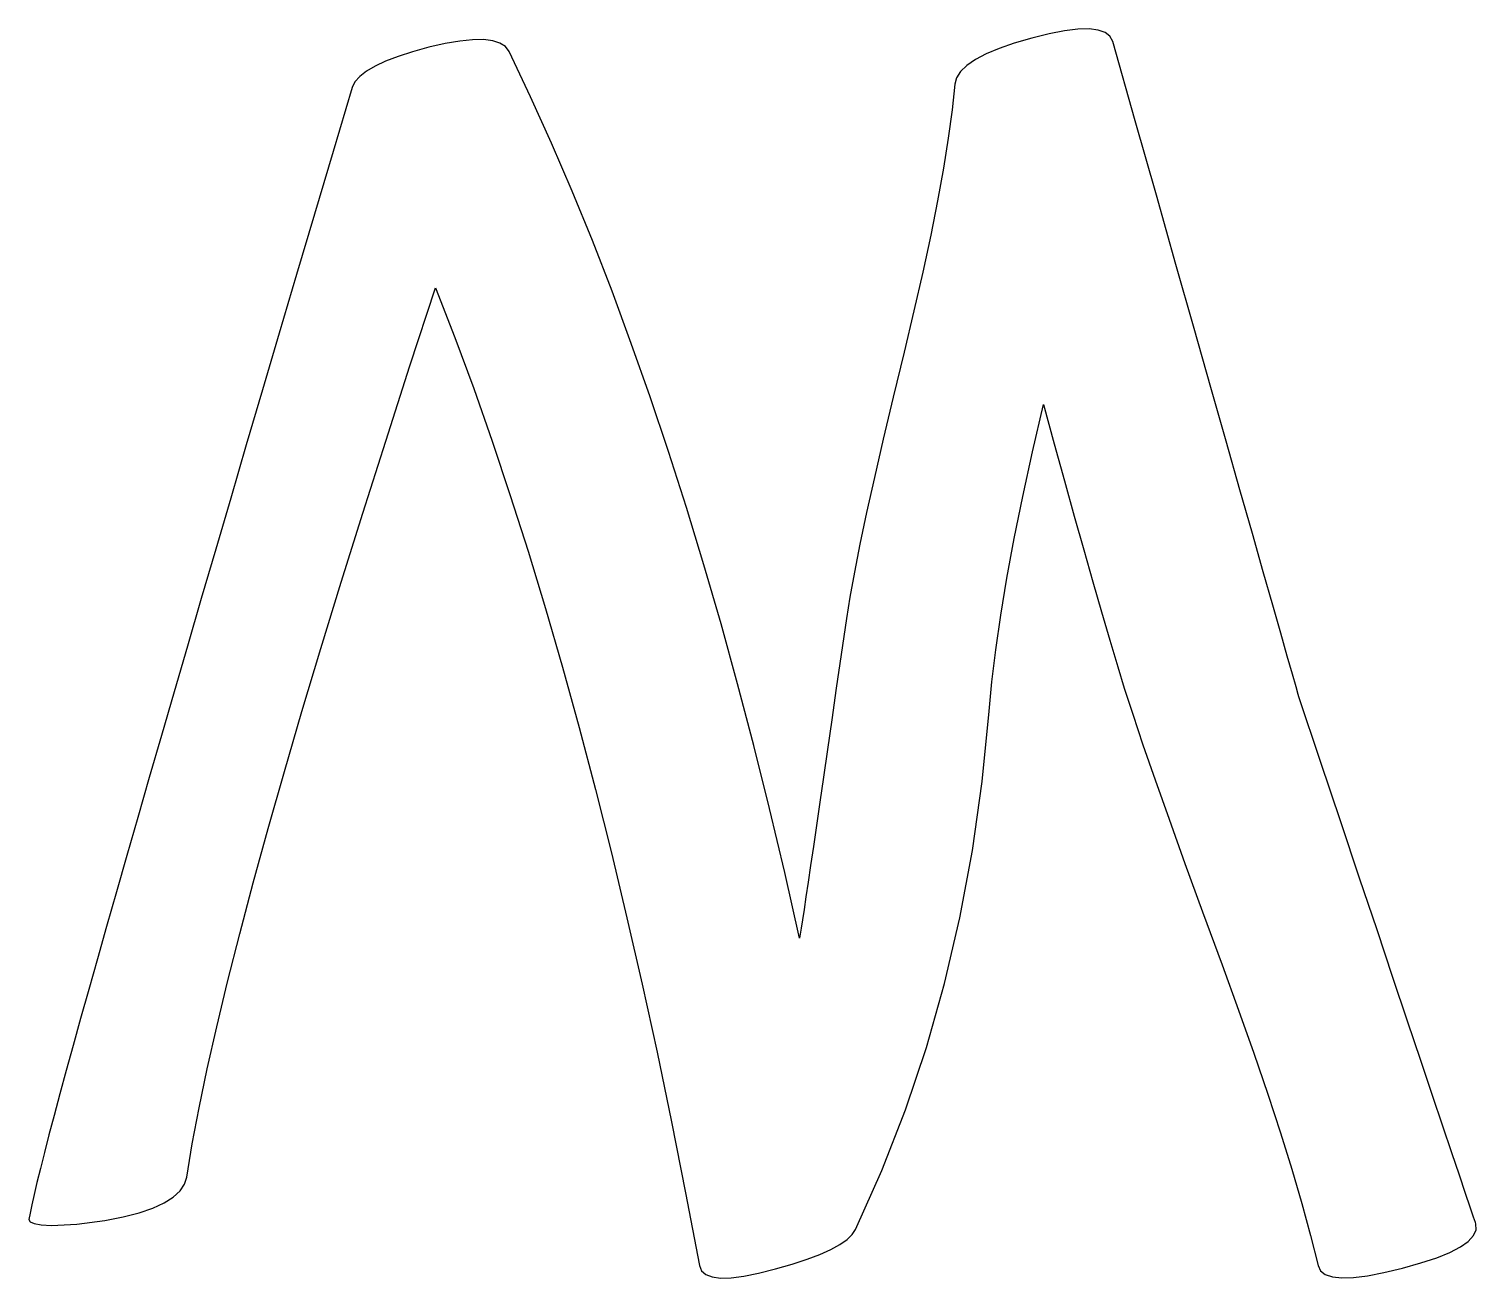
# Model space of a CAD drawing. Extents: x 0 to 24.1, y -1 to 19.8.
import ezdxf

# ---------------------------------------------------------------- set-up
doc = ezdxf.new("R2010")
doc.units = 0
doc.layers.get('0').update_dxf_attribs({"linetype": 'CONTINUOUS'})

msp = doc.modelspace()

# ---------------------------------------------------------------- linework, layer by layer
at = {"color": 0}
for p, q in [((17.228, 19.774), (16.972, 19.725)), ((17.449, 19.801), (17.228, 19.774)), ((17.635, 19.806), (17.449, 19.801)), ((17.786, 19.787), (17.635, 19.806)), ((17.902, 19.747), (17.786, 19.787)), ((17.982, 19.683), (17.902, 19.747)), ((6.653, 19.5), (6.381, 19.426)), ((6.926, 19.563), (6.653, 19.5)), ((7.168, 19.605), (6.926, 19.563)), ((7.381, 19.627), (7.168, 19.605)), ((7.562, 19.628), (7.381, 19.627)), ((7.714, 19.61), (7.562, 19.628)), ((7.835, 19.57), (7.714, 19.61)), ((7.926, 19.511), (7.835, 19.57)), ((7.986, 19.431), (7.926, 19.511)), ((16.39, 19.568), (16.137, 19.48)), ((16.681, 19.653), (16.39, 19.568)), ((16.972, 19.725), (16.681, 19.653)), ((18.028, 19.597), (17.982, 19.683)), ((18.403, 18.275), (18.028, 19.597)), ((5.933, 19.27), (5.757, 19.188)), ((6.141, 19.349), (5.933, 19.27)), ((6.381, 19.426), (6.141, 19.349)), ((8.344, 18.678), (7.986, 19.431)), ((15.743, 19.295), (15.602, 19.198)), ((15.921, 19.389), (15.743, 19.295)), ((16.137, 19.48), (15.921, 19.389)), ((5.613, 19.103), (5.502, 19.016)), ((5.757, 19.188), (5.613, 19.103)), ((15.498, 19.098), (15.432, 18.995)), ((15.602, 19.198), (15.498, 19.098)), ((5.375, 18.833), (5.058, 17.765)), ((5.422, 18.926), (5.375, 18.833)), ((5.502, 19.016), (5.422, 18.926)), ((15.403, 18.889), (15.356, 18.458)), ((15.432, 18.995), (15.403, 18.889)), ((8.694, 17.903), (8.344, 18.678)), ((15.356, 18.458), (15.293, 17.991)), ((18.754, 17.039), (18.403, 18.275)), ((9.036, 17.105), (8.694, 17.903)), ((15.293, 17.991), (15.212, 17.487)), ((5.058, 17.765), (4.75, 16.727)), ((15.212, 17.487), (15.115, 16.948)), ((9.372, 16.285), (9.036, 17.105)), ((15.115, 16.948), (15, 16.373)), ((19.08, 15.888), (18.754, 17.039)), ((4.75, 16.727), (4.452, 15.72)), ((15, 16.373), (14.869, 15.761)), ((9.699, 15.442), (9.372, 16.285)), ((19.383, 14.822), (19.08, 15.888)), ((4.452, 15.72), (4.164, 14.744)), ((14.869, 15.761), (14.721, 15.114)), ((6.338, 14.2), (6.764, 15.5)), ((6.764, 15.5), (7.084, 14.675)), ((10.02, 14.576), (9.699, 15.442)), ((14.721, 15.114), (14.556, 14.431)), ((4.164, 14.744), (3.885, 13.8)), ((19.661, 13.842), (19.383, 14.822)), ((7.084, 14.675), (7.398, 13.824)), ((10.333, 13.688), (10.02, 14.576)), ((14.556, 14.431), (14.373, 13.678)), ((5.934, 12.951), (6.338, 14.2)), ((3.885, 13.8), (3.616, 12.886)), ((7.398, 13.824), (7.705, 12.948)), ((19.915, 12.947), (19.661, 13.842)), ((10.639, 12.778), (10.333, 13.688)), ((14.373, 13.678), (14.209, 12.982)), ((16.694, 12.771), (16.875, 13.556)), ((16.875, 13.556), (17.052, 12.907)), ((3.616, 12.886), (3.357, 12.003)), ((5.552, 11.751), (5.934, 12.951)), ((7.705, 12.948), (8.007, 12.046)), ((10.937, 11.845), (10.639, 12.778)), ((14.209, 12.982), (14.063, 12.343)), ((16.532, 12.029), (16.694, 12.771)), ((17.052, 12.907), (17.223, 12.288)), ((20.145, 12.137), (19.915, 12.947)), ((14.063, 12.343), (13.934, 11.761)), ((17.223, 12.288), (17.387, 11.699)), ((8.007, 12.046), (8.302, 11.119)), ((20.351, 11.413), (20.145, 12.137)), ((3.357, 12.003), (3.107, 11.151)), ((11.228, 10.889), (10.937, 11.845)), ((16.39, 11.328), (16.532, 12.029)), ((5.193, 10.602), (5.552, 11.751)), ((13.934, 11.761), (13.823, 11.235)), ((17.387, 11.699), (17.545, 11.139)), ((16.267, 10.67), (16.39, 11.328)), ((20.532, 10.774), (20.351, 11.413)), ((3.107, 11.151), (2.867, 10.33)), ((8.302, 11.119), (8.592, 10.166)), ((13.823, 11.235), (13.73, 10.767)), ((17.545, 11.139), (17.696, 10.609)), ((11.512, 9.911), (11.228, 10.889)), ((4.856, 9.502), (5.193, 10.602)), ((13.73, 10.767), (13.655, 10.355)), ((16.164, 10.054), (16.267, 10.67)), ((17.696, 10.609), (17.841, 10.108)), ((20.689, 10.221), (20.532, 10.774)), ((13.655, 10.355), (13.597, 10)), ((2.867, 10.33), (2.636, 9.54)), ((8.592, 10.166), (8.875, 9.188)), ((20.823, 9.753), (20.689, 10.221)), ((11.788, 8.91), (11.512, 9.911)), ((13.597, 10), (13.511, 9.401)), ((16.081, 9.48), (16.164, 10.054)), ((17.841, 10.108), (17.979, 9.636)), ((17.979, 9.636), (18.111, 9.194)), ((20.931, 9.371), (20.823, 9.753)), ((2.636, 9.54), (2.415, 8.781)), ((4.541, 8.452), (4.856, 9.502)), ((13.511, 9.401), (13.43, 8.838)), ((16.017, 8.948), (16.081, 9.48)), ((8.875, 9.188), (9.153, 8.184)), ((18.111, 9.194), (18.22, 8.838)), ((21.016, 9.074), (20.931, 9.371)), ((12.057, 7.886), (11.788, 8.91)), ((15.972, 8.458), (16.017, 8.948)), ((21.077, 8.862), (21.016, 9.074)), ((2.415, 8.781), (2.204, 8.053)), ((13.43, 8.838), (13.354, 8.311)), ((18.22, 8.838), (18.36, 8.405)), ((21.113, 8.735), (21.077, 8.862)), ((21.125, 8.694), (21.113, 8.735)), ((21.485, 7.62), (21.125, 8.694)), ((4.249, 7.453), (4.541, 8.452)), ((15.855, 7.285), (15.972, 8.458)), ((13.354, 8.311), (13.283, 7.819)), ((18.36, 8.405), (18.531, 7.898)), ((2.204, 8.053), (2.002, 7.356)), ((9.153, 8.184), (9.424, 7.155)), ((12.319, 6.84), (12.057, 7.886)), ((13.283, 7.819), (13.217, 7.362)), ((18.531, 7.898), (18.733, 7.316)), ((21.821, 6.616), (21.485, 7.62)), ((2.002, 7.356), (1.81, 6.69)), ((3.979, 6.503), (4.249, 7.453)), ((13.217, 7.362), (13.156, 6.941)), ((15.693, 6.138), (15.855, 7.285)), ((18.733, 7.316), (18.965, 6.659)), ((9.424, 7.155), (9.689, 6.1)), ((12.573, 5.772), (12.319, 6.84)), ((13.156, 6.941), (13.1, 6.555)), ((1.81, 6.69), (1.628, 6.055)), ((3.732, 5.604), (3.979, 6.503)), ((13.1, 6.555), (13.049, 6.205)), ((18.965, 6.659), (19.228, 5.926)), ((22.134, 5.682), (21.821, 6.616)), ((1.628, 6.055), (1.455, 5.451)), ((9.689, 6.1), (9.948, 5.02)), ((13.049, 6.205), (13.002, 5.89)), ((15.484, 5.019), (15.693, 6.138)), ((13.002, 5.89), (12.961, 5.611)), ((19.228, 5.926), (19.522, 5.119)), ((3.507, 4.755), (3.732, 5.604)), ((12.819, 4.681), (12.573, 5.772)), ((12.961, 5.611), (12.925, 5.367)), ((22.424, 4.819), (22.134, 5.682)), ((1.455, 5.451), (1.292, 4.878)), ((12.925, 5.367), (12.894, 5.159)), ((12.894, 5.159), (12.868, 4.986)), ((19.522, 5.119), (19.847, 4.236)), ((1.292, 4.878), (1.138, 4.336)), ((9.948, 5.02), (10.201, 3.914)), ((12.847, 4.849), (12.831, 4.747)), ((12.868, 4.986), (12.847, 4.849)), ((15.229, 3.927), (15.484, 5.019)), ((22.69, 4.025), (22.424, 4.819)), ((3.304, 3.955), (3.507, 4.755)), ((12.831, 4.747), (12.819, 4.681)), ((1.138, 4.336), (0.994, 3.825)), ((19.847, 4.236), (20.121, 3.484)), ((3.123, 3.206), (3.304, 3.955)), ((10.201, 3.914), (10.448, 2.783)), ((14.928, 2.863), (15.229, 3.927)), ((22.932, 3.302), (22.69, 4.025)), ((0.994, 3.825), (0.86, 3.345)), ((20.121, 3.484), (20.374, 2.767)), ((0.86, 3.345), (0.735, 2.896)), ((2.965, 2.506), (3.123, 3.206)), ((23.151, 2.649), (22.932, 3.302)), ((0.735, 2.896), (0.62, 2.478)), ((10.448, 2.783), (10.689, 1.626)), ((14.582, 1.826), (14.928, 2.863)), ((20.374, 2.767), (20.606, 2.088)), ((23.347, 2.066), (23.151, 2.649)), ((0.62, 2.478), (0.515, 2.091)), ((2.829, 1.857), (2.965, 2.506)), ((0.515, 2.091), (0.419, 1.734)), ((20.606, 2.088), (20.816, 1.444)), ((23.519, 1.553), (23.347, 2.066)), ((0.419, 1.734), (0.333, 1.409)), ((2.716, 1.258), (2.829, 1.857)), ((14.189, 0.816), (14.582, 1.826)), ((10.689, 1.626), (10.924, 0.444)), ((20.816, 1.444), (21.005, 0.838)), ((23.668, 1.111), (23.519, 1.553)), ((0.333, 1.409), (0.257, 1.115)), ((2.625, 0.708), (2.716, 1.258)), ((0.257, 1.115), (0.19, 0.852)), ((23.794, 0.739), (23.668, 1.111)), ((0.19, 0.852), (0.133, 0.619)), ((13.75, -0.167), (14.189, 0.816)), ((21.005, 0.838), (21.173, 0.267)), ((23.896, 0.437), (23.794, 0.739)), ((0.133, 0.619), (0.085, 0.418)), ((2.514, 0.476), (2.589, 0.588)), ((2.589, 0.588), (2.625, 0.708)), ((0.047, 0.248), (0.019, 0.108)), ((0.085, 0.418), (0.047, 0.248)), ((2.061, 0.192), (2.25, 0.278)), ((2.25, 0.278), (2.401, 0.372)), ((2.401, 0.372), (2.514, 0.476)), ((10.924, 0.444), (11.153, -0.764)), ((21.173, 0.267), (21.319, -0.266)), ((23.974, 0.205), (23.896, 0.437)), ((0.019, 0.108), (0, 0)), ((0, 0), (0.018, -0.037)), ((1.264, -0.014), (1.568, 0.046)), ((1.568, 0.046), (1.833, 0.115)), ((1.833, 0.115), (2.061, 0.192)), ((24.029, 0.043), (23.974, 0.205)), ((24.061, -0.048), (24.029, 0.043)), ((0.018, -0.037), (0.087, -0.066)), ((0.087, -0.066), (0.206, -0.086)), ((0.206, -0.086), (0.375, -0.097)), ((0.375, -0.097), (0.799, -0.076)), ((0.799, -0.076), (1.264, -0.014)), ((13.696, -0.25), (13.75, -0.167)), ((24.03, -0.266), (24.072, -0.169)), ((24.069, -0.069), (24.061, -0.048)), ((24.072, -0.169), (24.069, -0.069)), ((13.34, -0.497), (13.491, -0.415)), ((13.491, -0.415), (13.609, -0.332)), ((13.609, -0.332), (13.696, -0.25)), ((21.319, -0.266), (21.444, -0.764)), ((23.638, -0.546), (23.812, -0.455)), ((23.812, -0.455), (23.943, -0.362)), ((23.943, -0.362), (24.03, -0.266)), ((12.696, -0.739), (12.943, -0.659)), ((12.943, -0.659), (13.158, -0.578)), ((13.158, -0.578), (13.34, -0.497)), ((22.847, -0.806), (23.155, -0.721)), ((23.155, -0.721), (23.419, -0.634)), ((23.419, -0.634), (23.638, -0.546)), ((11.153, -0.764), (11.188, -0.85)), ((11.188, -0.85), (11.258, -0.913)), ((11.258, -0.913), (11.363, -0.954)), ((11.363, -0.954), (11.504, -0.972)), ((11.679, -0.968), (11.89, -0.941)), ((11.89, -0.941), (12.136, -0.891)), ((12.136, -0.891), (12.417, -0.819)), ((12.417, -0.819), (12.696, -0.739)), ((21.444, -0.764), (21.485, -0.85)), ((21.485, -0.85), (21.563, -0.912)), ((21.563, -0.912), (21.681, -0.952)), ((21.681, -0.952), (21.837, -0.969)), ((21.837, -0.969), (22.032, -0.962)), ((22.032, -0.962), (22.265, -0.933)), ((22.265, -0.933), (22.537, -0.881)), ((22.537, -0.881), (22.847, -0.806)), ((11.504, -0.972), (11.679, -0.968))]:
    msp.add_line(p, q, dxfattribs=at)

doc.saveas('drawing.dxf')
